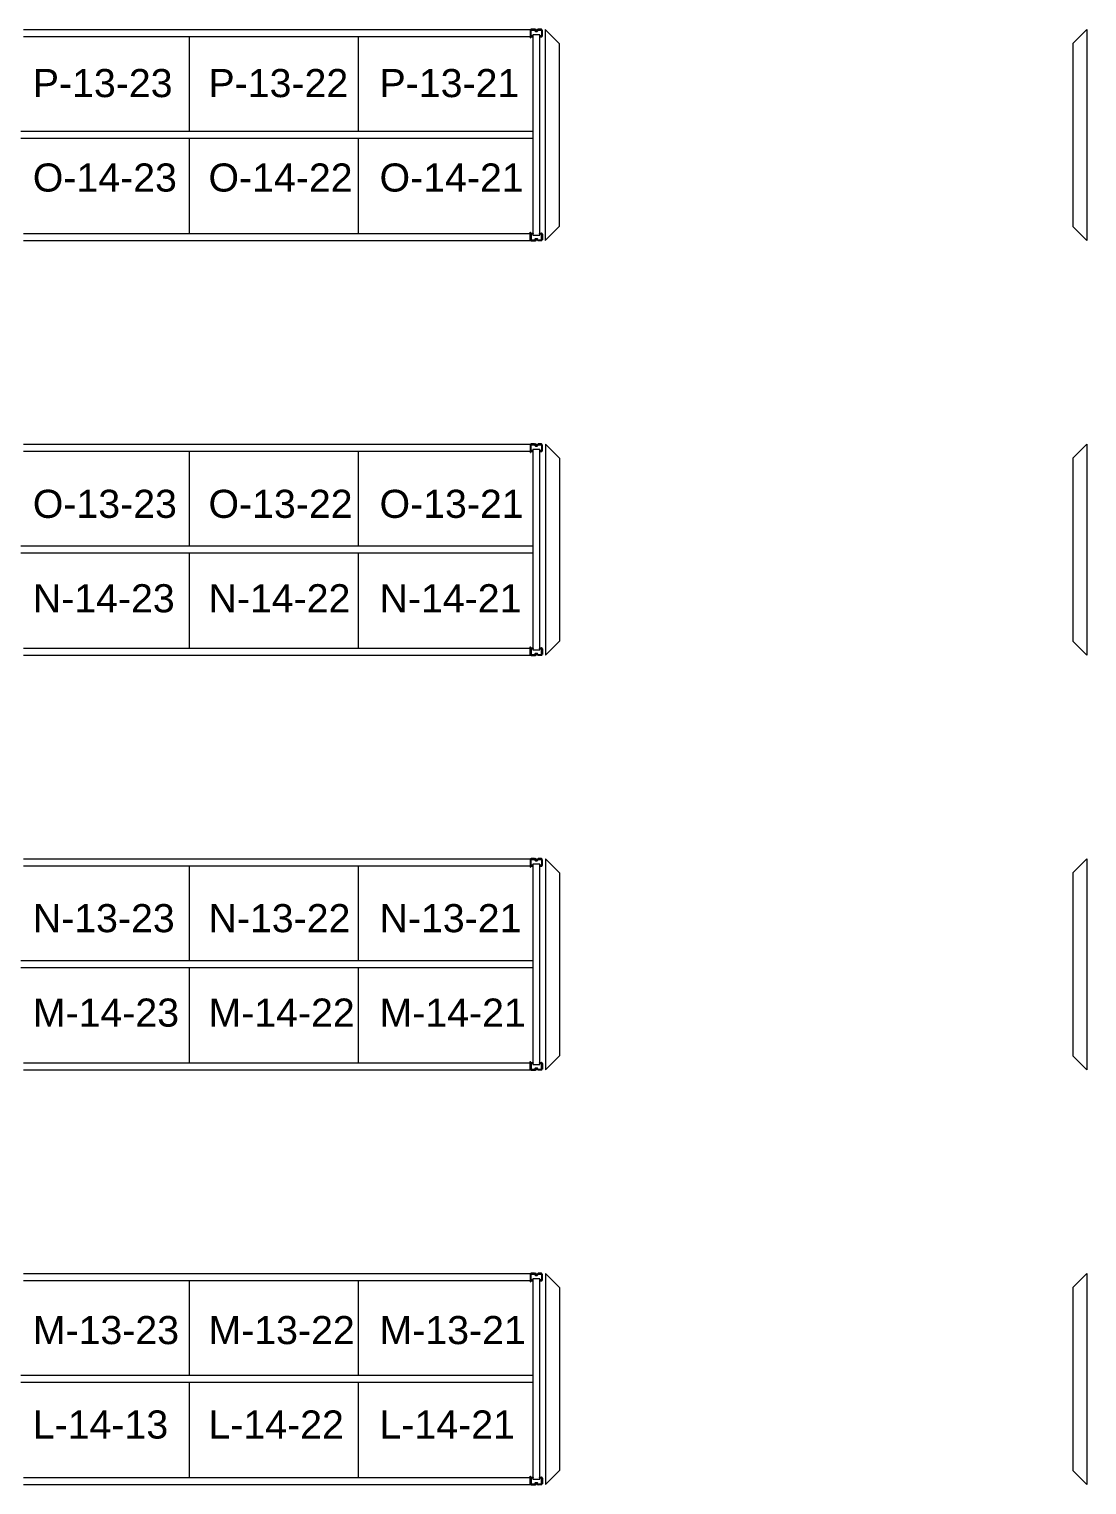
# Model space of a CAD drawing. Header units: inches. Extents: x 2743 to 10591, y -1604 to 5792.
# Drawn here: x 7995.3 to 8296.3, y 4693.9 to 5108.1 of the extents above; entities that cross this region are included whole.
import ezdxf

# ---------------------------------------------------------------- set-up
doc = ezdxf.new("R2010")
doc.units = ezdxf.units.IN
doc.header["$LTSCALE"] = 0.1875
doc.header["$MEASUREMENT"] = 0
for name, color, linetype, lineweight in [('22 Dimension', 7, 'Continuous', 5), ('32 Echelle', 160, 'Continuous', 15), ('33 Poutre', 30, 'Continuous', 15), ('37 Protection', 1, 'Continuous', 15)]:
    doc.layers.add(name, color=color, linetype=linetype, lineweight=lineweight)
doc.styles.add('arial', font='')
doc.styles.get('arial').set_extended_font_data('Arial')

msp = doc.modelspace()

# ---------------------------------------------------------------- hatches: boundary and pattern name
at = {"layer": '32 Echelle'}
for points in [[(8138.64784, 5105.81503), (8138.64784, 5106.00253), (8138.46034, 5106.00253)], [(8140.64784, 5105.81503), (8140.64784, 5106.00253), (8140.83534, 5106.00253)], [(8138.64784, 5050.19003), (8138.64784, 5050.00253), (8138.46034, 5050.00253)], [(8140.64784, 5050.19003), (8140.64784, 5050.00253), (8140.83534, 5050.00253)], [(8138.64784, 4987.81503), (8138.64784, 4988.00253), (8138.46034, 4988.00253)], [(8140.64784, 4987.81503), (8140.64784, 4988.00253), (8140.83534, 4988.00253)], [(8138.64784, 4932.19003), (8138.64784, 4932.00253), (8138.46034, 4932.00253)], [(8140.64784, 4932.19003), (8140.64784, 4932.00253), (8140.83534, 4932.00253)], [(8138.64784, 4869.81503), (8138.64784, 4870.00253), (8138.46034, 4870.00253)], [(8140.64784, 4869.81503), (8140.64784, 4870.00253), (8140.83534, 4870.00253)], [(8138.64784, 4814.19003), (8138.64784, 4814.00253), (8138.46034, 4814.00253)], [(8140.64784, 4814.19003), (8140.64784, 4814.00253), (8140.83534, 4814.00253)], [(8138.64784, 4751.81503), (8138.64784, 4752.00253), (8138.46034, 4752.00253)], [(8140.64784, 4751.81503), (8140.64784, 4752.00253), (8140.83534, 4752.00253)], [(8138.64784, 4696.19003), (8138.64784, 4696.00253), (8138.46034, 4696.00253)], [(8140.64784, 4696.19003), (8140.64784, 4696.00253), (8140.83534, 4696.00253)]]:
    msp.add_hatch(color=256, dxfattribs=at).paths.add_polyline_path(points)

# ---------------------------------------------------------------- linework, layer by layer
at = {"layer": '22 Dimension'}
for p, q in [((8041.02284, 5079.00253), (8041.02284, 5106.00253)), ((8089.02284, 5079.00253), (8089.02284, 5106.00253)), ((8138.64784, 5079.00253), (7993.02284, 5079.00253)), ((8138.64784, 5077.00253), (7993.02284, 5077.00253)), ((8041.02284, 5050.00253), (8041.02284, 5077.00253)), ((8089.02284, 5050.00253), (8089.02284, 5077.00253)), ((8041.02284, 4961.00253), (8041.02284, 4988.00253)), ((8089.02284, 4961.00253), (8089.02284, 4988.00253)), ((8138.64784, 4961.00253), (7993.02284, 4961.00253)), ((8138.64784, 4959.00253), (7993.02284, 4959.00253)), ((8041.02284, 4932.00253), (8041.02284, 4959.00253)), ((8089.02284, 4932.00253), (8089.02284, 4959.00253)), ((8041.02284, 4843.00253), (8041.02284, 4870.00253)), ((8089.02284, 4843.00253), (8089.02284, 4870.00253)), ((8138.64784, 4843.00253), (7993.02284, 4843.00253)), ((8138.64784, 4841.00253), (7993.02284, 4841.00253)), ((8041.02284, 4814.00253), (8041.02284, 4841.00253)), ((8089.02284, 4814.00253), (8089.02284, 4841.00253)), ((8041.02284, 4725.00253), (8041.02284, 4752.00253)), ((8089.02284, 4725.00253), (8089.02284, 4752.00253)), ((8138.64784, 4725.00253), (7993.02284, 4725.00253)), ((8138.64784, 4723.00253), (7993.02284, 4723.00253)), ((8041.02284, 4696.00253), (8041.02284, 4723.00253)), ((8089.02284, 4696.00253), (8089.02284, 4723.00253))]:
    msp.add_line(p, q, dxfattribs=at)
at = {"layer": '32 Echelle', "linetype": 'Continuous', "lineweight": 25}
for p, q in [((8138.02288, 5107.81878), (8138.02288, 5106.18628)), ((8138.11288, 5106.18628), (8138.11288, 5107.81878)), ((8139.13547, 5108.00253), (8138.20663, 5108.00253)), ((8138.20663, 5107.91253), (8139.13547, 5107.91253)), ((8139.22512, 5107.84619), (8139.26903, 5107.70256)), ((8139.3551, 5107.72887), (8139.31119, 5107.8725)), ((8139.85092, 5107.66253), (8139.44475, 5107.66253)), ((8139.44475, 5107.57253), (8139.85092, 5107.57253)), ((8139.98449, 5107.8725), (8139.94057, 5107.72887)), ((8140.02664, 5107.70256), (8140.07055, 5107.84619)), ((8141.08904, 5108.00253), (8140.16021, 5108.00253)), ((8140.16021, 5107.91253), (8141.08904, 5107.91253)), ((8141.18279, 5107.81878), (8141.18279, 5106.18628)), ((8141.27279, 5106.18628), (8141.27279, 5107.81878)), ((8138.62288, 5106.09253), (8138.20663, 5106.09253)), ((8138.20663, 5106.00253), (8138.62288, 5106.00253)), ((8138.62288, 5106.00253), (8138.62288, 5106.09253)), ((8141.08904, 5106.09253), (8140.67279, 5106.09253)), ((8140.67279, 5106.09253), (8140.67279, 5106.00253)), ((8140.67279, 5106.00253), (8141.08904, 5106.00253)), ((8138.02288, 5048.18628), (8138.02288, 5049.81878)), ((8138.11288, 5049.81878), (8138.11288, 5048.18628)), ((8138.20663, 5050.00253), (8138.62288, 5050.00253)), ((8138.62288, 5049.91253), (8138.20663, 5049.91253)), ((8138.62288, 5050.00253), (8138.62288, 5049.91253)), ((8140.67279, 5050.00253), (8141.08904, 5050.00253)), ((8140.67279, 5049.91253), (8140.67279, 5050.00253)), ((8141.08904, 5049.91253), (8140.67279, 5049.91253)), ((8141.18279, 5048.18628), (8141.18279, 5049.81878)), ((8141.27279, 5049.81878), (8141.27279, 5048.18628)), ((8138.20663, 5048.09253), (8139.13547, 5048.09253)), ((8139.13547, 5048.00253), (8138.20663, 5048.00253)), ((8139.22512, 5048.15887), (8139.26903, 5048.3025)), ((8139.3551, 5048.27619), (8139.31119, 5048.13256)), ((8139.44475, 5048.43253), (8139.85092, 5048.43253)), ((8139.85092, 5048.34253), (8139.44475, 5048.34253)), ((8139.98449, 5048.13256), (8139.94057, 5048.27619)), ((8140.02664, 5048.3025), (8140.07055, 5048.15887)), ((8140.16021, 5048.09253), (8141.08904, 5048.09253)), ((8141.08904, 5048.00253), (8140.16021, 5048.00253)), ((8138.02288, 4989.81878), (8138.02288, 4988.18628)), ((8138.11288, 4988.18628), (8138.11288, 4989.81878)), ((8139.13547, 4990.00253), (8138.20663, 4990.00253)), ((8138.20663, 4989.91253), (8139.13547, 4989.91253)), ((8138.62288, 4988.09253), (8138.20663, 4988.09253)), ((8138.20663, 4988.00253), (8138.62288, 4988.00253)), ((8138.62288, 4988.00253), (8138.62288, 4988.09253)), ((8139.22512, 4989.84619), (8139.26903, 4989.70256)), ((8139.3551, 4989.72887), (8139.31119, 4989.8725)), ((8139.85092, 4989.66253), (8139.44475, 4989.66253)), ((8139.44475, 4989.57253), (8139.85092, 4989.57253)), ((8139.98449, 4989.8725), (8139.94057, 4989.72887)), ((8140.02664, 4989.70256), (8140.07055, 4989.84619)), ((8141.08904, 4990.00253), (8140.16021, 4990.00253)), ((8140.16021, 4989.91253), (8141.08904, 4989.91253)), ((8141.08904, 4988.09253), (8140.67279, 4988.09253)), ((8140.67279, 4988.09253), (8140.67279, 4988.00253)), ((8140.67279, 4988.00253), (8141.08904, 4988.00253)), ((8141.18279, 4989.81878), (8141.18279, 4988.18628)), ((8141.27279, 4988.18628), (8141.27279, 4989.81878)), ((8138.02288, 4930.18628), (8138.02288, 4931.81878)), ((8138.11288, 4931.81878), (8138.11288, 4930.18628)), ((8138.20663, 4932.00253), (8138.62288, 4932.00253)), ((8138.62288, 4931.91253), (8138.20663, 4931.91253)), ((8138.20663, 4930.09253), (8139.13547, 4930.09253)), ((8139.13547, 4930.00253), (8138.20663, 4930.00253)), ((8138.62288, 4932.00253), (8138.62288, 4931.91253)), ((8139.22512, 4930.15887), (8139.26903, 4930.3025)), ((8139.3551, 4930.27619), (8139.31119, 4930.13256)), ((8139.44475, 4930.43253), (8139.85092, 4930.43253)), ((8139.85092, 4930.34253), (8139.44475, 4930.34253)), ((8139.98449, 4930.13256), (8139.94057, 4930.27619)), ((8140.02664, 4930.3025), (8140.07055, 4930.15887)), ((8140.16021, 4930.09253), (8141.08904, 4930.09253)), ((8141.08904, 4930.00253), (8140.16021, 4930.00253)), ((8140.67279, 4932.00253), (8141.08904, 4932.00253)), ((8140.67279, 4931.91253), (8140.67279, 4932.00253)), ((8141.08904, 4931.91253), (8140.67279, 4931.91253)), ((8141.18279, 4930.18628), (8141.18279, 4931.81878)), ((8141.27279, 4931.81878), (8141.27279, 4930.18628)), ((8138.02288, 4871.81878), (8138.02288, 4870.18628)), ((8138.11288, 4870.18628), (8138.11288, 4871.81878)), ((8139.13547, 4872.00253), (8138.20663, 4872.00253)), ((8138.20663, 4871.91253), (8139.13547, 4871.91253)), ((8139.22512, 4871.84619), (8139.26903, 4871.70256)), ((8139.3551, 4871.72887), (8139.31119, 4871.8725)), ((8139.85092, 4871.66253), (8139.44475, 4871.66253)), ((8139.44475, 4871.57253), (8139.85092, 4871.57253)), ((8139.98449, 4871.8725), (8139.94057, 4871.72887)), ((8140.02664, 4871.70256), (8140.07055, 4871.84619)), ((8141.08904, 4872.00253), (8140.16021, 4872.00253)), ((8140.16021, 4871.91253), (8141.08904, 4871.91253)), ((8141.18279, 4871.81878), (8141.18279, 4870.18628)), ((8141.27279, 4870.18628), (8141.27279, 4871.81878)), ((8138.62288, 4870.09253), (8138.20663, 4870.09253)), ((8138.20663, 4870.00253), (8138.62288, 4870.00253)), ((8138.62288, 4870.00253), (8138.62288, 4870.09253)), ((8141.08904, 4870.09253), (8140.67279, 4870.09253)), ((8140.67279, 4870.09253), (8140.67279, 4870.00253)), ((8140.67279, 4870.00253), (8141.08904, 4870.00253)), ((8138.02288, 4812.18628), (8138.02288, 4813.81878)), ((8138.11288, 4813.81878), (8138.11288, 4812.18628)), ((8138.20663, 4814.00253), (8138.62288, 4814.00253)), ((8138.62288, 4813.91253), (8138.20663, 4813.91253)), ((8138.62288, 4814.00253), (8138.62288, 4813.91253)), ((8140.67279, 4814.00253), (8141.08904, 4814.00253)), ((8140.67279, 4813.91253), (8140.67279, 4814.00253)), ((8141.08904, 4813.91253), (8140.67279, 4813.91253)), ((8141.18279, 4812.18628), (8141.18279, 4813.81878)), ((8141.27279, 4813.81878), (8141.27279, 4812.18628)), ((8138.20663, 4812.09253), (8139.13547, 4812.09253)), ((8139.13547, 4812.00253), (8138.20663, 4812.00253)), ((8139.22512, 4812.15887), (8139.26903, 4812.3025)), ((8139.3551, 4812.27619), (8139.31119, 4812.13256)), ((8139.44475, 4812.43253), (8139.85092, 4812.43253)), ((8139.85092, 4812.34253), (8139.44475, 4812.34253)), ((8139.98449, 4812.13256), (8139.94057, 4812.27619)), ((8140.02664, 4812.3025), (8140.07055, 4812.15887)), ((8140.16021, 4812.09253), (8141.08904, 4812.09253)), ((8141.08904, 4812.00253), (8140.16021, 4812.00253)), ((8138.02288, 4753.81878), (8138.02288, 4752.18628)), ((8138.11288, 4752.18628), (8138.11288, 4753.81878)), ((8139.13547, 4754.00253), (8138.20663, 4754.00253)), ((8138.20663, 4753.91253), (8139.13547, 4753.91253)), ((8138.62288, 4752.09253), (8138.20663, 4752.09253)), ((8138.20663, 4752.00253), (8138.62288, 4752.00253)), ((8138.62288, 4752.00253), (8138.62288, 4752.09253)), ((8139.22512, 4753.84619), (8139.26903, 4753.70256)), ((8139.3551, 4753.72887), (8139.31119, 4753.8725)), ((8139.85092, 4753.66253), (8139.44475, 4753.66253)), ((8139.44475, 4753.57253), (8139.85092, 4753.57253)), ((8139.98449, 4753.8725), (8139.94057, 4753.72887)), ((8140.02664, 4753.70256), (8140.07055, 4753.84619)), ((8141.08904, 4754.00253), (8140.16021, 4754.00253)), ((8140.16021, 4753.91253), (8141.08904, 4753.91253)), ((8141.08904, 4752.09253), (8140.67279, 4752.09253)), ((8140.67279, 4752.09253), (8140.67279, 4752.00253)), ((8140.67279, 4752.00253), (8141.08904, 4752.00253)), ((8141.18279, 4753.81878), (8141.18279, 4752.18628)), ((8141.27279, 4752.18628), (8141.27279, 4753.81878)), ((8138.02288, 4694.18628), (8138.02288, 4695.81878)), ((8138.11288, 4695.81878), (8138.11288, 4694.18628)), ((8138.20663, 4696.00253), (8138.62288, 4696.00253)), ((8138.62288, 4695.91253), (8138.20663, 4695.91253)), ((8138.20663, 4694.09253), (8139.13547, 4694.09253)), ((8139.13547, 4694.00253), (8138.20663, 4694.00253)), ((8138.62288, 4696.00253), (8138.62288, 4695.91253)), ((8139.22512, 4694.15887), (8139.26903, 4694.3025)), ((8139.3551, 4694.27619), (8139.31119, 4694.13256)), ((8139.44475, 4694.43253), (8139.85092, 4694.43253)), ((8139.85092, 4694.34253), (8139.44475, 4694.34253)), ((8139.98449, 4694.13256), (8139.94057, 4694.27619)), ((8140.02664, 4694.3025), (8140.07055, 4694.15887)), ((8140.16021, 4694.09253), (8141.08904, 4694.09253)), ((8141.08904, 4694.00253), (8140.16021, 4694.00253)), ((8140.67279, 4696.00253), (8141.08904, 4696.00253)), ((8140.67279, 4695.91253), (8140.67279, 4696.00253)), ((8141.08904, 4695.91253), (8140.67279, 4695.91253)), ((8141.18279, 4694.18628), (8141.18279, 4695.81878)), ((8141.27279, 4695.81878), (8141.27279, 4694.18628))]:
    msp.add_line(p, q, dxfattribs=at)
at = {"layer": '32 Echelle'}
for p, q in [((8138.64784, 5106.00253), (8138.46034, 5106.00253)), ((8138.64784, 5105.81503), (8138.46034, 5106.00253)), ((8140.64784, 5106.50253), (8138.64784, 5106.50253)), ((8138.64784, 5106.50253), (8138.64784, 5049.50253)), ((8138.64784, 5105.81503), (8138.64784, 5106.00253)), ((8140.64784, 5049.50253), (8140.64784, 5106.50253)), ((8140.64784, 5106.00253), (8140.83534, 5106.00253)), ((8140.64784, 5105.81503), (8140.64784, 5106.00253)), ((8140.64784, 5105.81503), (8140.83534, 5106.00253)), ((8138.64784, 5050.19003), (8138.46034, 5050.00253)), ((8138.64784, 5050.00253), (8138.46034, 5050.00253)), ((8138.64784, 5050.19003), (8138.64784, 5050.00253)), ((8140.64784, 5050.19003), (8140.64784, 5050.00253)), ((8140.64784, 5050.19003), (8140.83534, 5050.00253)), ((8140.64784, 5050.00253), (8140.83534, 5050.00253)), ((8138.64784, 5049.50253), (8140.64784, 5049.50253)), ((8138.64784, 4988.00253), (8138.46034, 4988.00253)), ((8138.64784, 4987.81503), (8138.46034, 4988.00253)), ((8140.64784, 4988.50253), (8138.64784, 4988.50253)), ((8138.64784, 4988.50253), (8138.64784, 4931.50253)), ((8138.64784, 4987.81503), (8138.64784, 4988.00253)), ((8140.64784, 4931.50253), (8140.64784, 4988.50253)), ((8140.64784, 4988.00253), (8140.83534, 4988.00253)), ((8140.64784, 4987.81503), (8140.64784, 4988.00253)), ((8140.64784, 4987.81503), (8140.83534, 4988.00253)), ((8138.64784, 4932.19003), (8138.46034, 4932.00253)), ((8138.64784, 4932.00253), (8138.46034, 4932.00253)), ((8138.64784, 4932.19003), (8138.64784, 4932.00253)), ((8138.64784, 4931.50253), (8140.64784, 4931.50253)), ((8140.64784, 4932.19003), (8140.64784, 4932.00253)), ((8140.64784, 4932.19003), (8140.83534, 4932.00253)), ((8140.64784, 4932.00253), (8140.83534, 4932.00253)), ((8138.64784, 4870.00253), (8138.46034, 4870.00253)), ((8138.64784, 4869.81503), (8138.46034, 4870.00253)), ((8140.64784, 4870.50253), (8138.64784, 4870.50253)), ((8138.64784, 4870.50253), (8138.64784, 4813.50253)), ((8138.64784, 4869.81503), (8138.64784, 4870.00253)), ((8140.64784, 4813.50253), (8140.64784, 4870.50253)), ((8140.64784, 4870.00253), (8140.83534, 4870.00253)), ((8140.64784, 4869.81503), (8140.64784, 4870.00253)), ((8140.64784, 4869.81503), (8140.83534, 4870.00253)), ((8138.64784, 4814.19003), (8138.46034, 4814.00253)), ((8138.64784, 4814.00253), (8138.46034, 4814.00253)), ((8138.64784, 4814.19003), (8138.64784, 4814.00253)), ((8138.64784, 4813.50253), (8140.64784, 4813.50253)), ((8140.64784, 4814.19003), (8140.64784, 4814.00253)), ((8140.64784, 4814.19003), (8140.83534, 4814.00253)), ((8140.64784, 4814.00253), (8140.83534, 4814.00253)), ((8138.64784, 4752.00253), (8138.46034, 4752.00253)), ((8138.64784, 4751.81503), (8138.46034, 4752.00253)), ((8140.64784, 4752.50253), (8138.64784, 4752.50253)), ((8138.64784, 4752.50253), (8138.64784, 4695.50253)), ((8138.64784, 4751.81503), (8138.64784, 4752.00253)), ((8140.64784, 4695.50253), (8140.64784, 4752.50253)), ((8140.64784, 4752.00253), (8140.83534, 4752.00253)), ((8140.64784, 4751.81503), (8140.64784, 4752.00253)), ((8140.64784, 4751.81503), (8140.83534, 4752.00253)), ((8138.64784, 4696.19003), (8138.46034, 4696.00253)), ((8138.64784, 4696.00253), (8138.46034, 4696.00253)), ((8138.64784, 4696.19003), (8138.64784, 4696.00253)), ((8138.64784, 4695.50253), (8140.64784, 4695.50253)), ((8140.64784, 4696.19003), (8140.64784, 4696.00253)), ((8140.64784, 4696.19003), (8140.83534, 4696.00253)), ((8140.64784, 4696.00253), (8140.83534, 4696.00253))]:
    msp.add_line(p, q, dxfattribs=at)
at = {"layer": '32 Echelle', "linetype": 'Continuous', "lineweight": 25}
for centre, radius, start, end in [((8138.20663, 5107.81878), 0.18375, 90, 180), ((8138.20663, 5107.81878), 0.09375, 90, 180), ((8139.13547, 5107.81878), 0.18375, 17, 90), ((8139.13547, 5107.81878), 0.09375, 17, 90), ((8139.44475, 5107.75628), 0.18375, 197, 270), ((8139.44475, 5107.75628), 0.09375, 197, 270), ((8139.85092, 5107.75628), 0.09375, 270, 343), ((8139.85092, 5107.75628), 0.18375, 270, 343), ((8140.16021, 5107.81878), 0.18375, 90, 163), ((8140.16021, 5107.81878), 0.09375, 90, 163), ((8141.08904, 5107.81878), 0.18375, 0, 90), ((8141.08904, 5107.81878), 0.09375, 0, 90), ((8138.20663, 5106.18628), 0.18375, 180, 270), ((8138.20663, 5106.18628), 0.09375, 180, 270), ((8141.08904, 5106.18628), 0.09375, 270, 0), ((8141.08904, 5106.18628), 0.18375, 270, 0), ((8138.20663, 5049.81878), 0.18375, 90, 180), ((8138.20663, 5049.81878), 0.09375, 90, 180), ((8141.08904, 5049.81878), 0.18375, 0, 90), ((8141.08904, 5049.81878), 0.09375, 0, 90), ((8138.20663, 5048.18628), 0.18375, 180, 270), ((8138.20663, 5048.18628), 0.09375, 180, 270), ((8139.13547, 5048.18628), 0.09375, 270, 343), ((8139.13547, 5048.18628), 0.18375, 270, 343), ((8139.44475, 5048.24878), 0.18375, 90, 163), ((8139.44475, 5048.24878), 0.09375, 90, 163), ((8139.85092, 5048.24878), 0.18375, 17, 90), ((8139.85092, 5048.24878), 0.09375, 17, 90), ((8140.16021, 5048.18628), 0.18375, 197, 270), ((8140.16021, 5048.18628), 0.09375, 197, 270), ((8141.08904, 5048.18628), 0.09375, 270, 0), ((8141.08904, 5048.18628), 0.18375, 270, 0), ((8138.20663, 4989.81878), 0.18375, 90, 180), ((8138.20663, 4988.18628), 0.18375, 180, 270), ((8138.20663, 4989.81878), 0.09375, 90, 180), ((8138.20663, 4988.18628), 0.09375, 180, 270), ((8139.13547, 4989.81878), 0.18375, 17, 90), ((8139.13547, 4989.81878), 0.09375, 17, 90), ((8139.44475, 4989.75628), 0.18375, 197, 270), ((8139.44475, 4989.75628), 0.09375, 197, 270), ((8139.85092, 4989.75628), 0.09375, 270, 343), ((8139.85092, 4989.75628), 0.18375, 270, 343), ((8140.16021, 4989.81878), 0.18375, 90, 163), ((8140.16021, 4989.81878), 0.09375, 90, 163), ((8141.08904, 4989.81878), 0.18375, 0, 90), ((8141.08904, 4989.81878), 0.09375, 0, 90), ((8141.08904, 4988.18628), 0.09375, 270, 0), ((8141.08904, 4988.18628), 0.18375, 270, 0), ((8138.20663, 4931.81878), 0.18375, 90, 180), ((8138.20663, 4930.18628), 0.18375, 180, 270), ((8138.20663, 4931.81878), 0.09375, 90, 180), ((8138.20663, 4930.18628), 0.09375, 180, 270), ((8139.13547, 4930.18628), 0.09375, 270, 343), ((8139.13547, 4930.18628), 0.18375, 270, 343), ((8139.44475, 4930.24878), 0.18375, 90, 163), ((8139.44475, 4930.24878), 0.09375, 90, 163), ((8139.85092, 4930.24878), 0.18375, 17, 90), ((8139.85092, 4930.24878), 0.09375, 17, 90), ((8140.16021, 4930.18628), 0.18375, 197, 270), ((8140.16021, 4930.18628), 0.09375, 197, 270), ((8141.08904, 4931.81878), 0.18375, 0, 90), ((8141.08904, 4931.81878), 0.09375, 0, 90), ((8141.08904, 4930.18628), 0.09375, 270, 0), ((8141.08904, 4930.18628), 0.18375, 270, 0), ((8138.20663, 4871.81878), 0.18375, 90, 180), ((8138.20663, 4871.81878), 0.09375, 90, 180), ((8139.13547, 4871.81878), 0.18375, 17, 90), ((8139.13547, 4871.81878), 0.09375, 17, 90), ((8139.44475, 4871.75628), 0.18375, 197, 270), ((8139.44475, 4871.75628), 0.09375, 197, 270), ((8139.85092, 4871.75628), 0.09375, 270, 343), ((8139.85092, 4871.75628), 0.18375, 270, 343), ((8140.16021, 4871.81878), 0.18375, 90, 163), ((8140.16021, 4871.81878), 0.09375, 90, 163), ((8141.08904, 4871.81878), 0.18375, 0, 90), ((8141.08904, 4871.81878), 0.09375, 0, 90), ((8138.20663, 4870.18628), 0.18375, 180, 270), ((8138.20663, 4870.18628), 0.09375, 180, 270), ((8141.08904, 4870.18628), 0.09375, 270, 0), ((8141.08904, 4870.18628), 0.18375, 270, 0), ((8138.20663, 4813.81878), 0.18375, 90, 180), ((8138.20663, 4813.81878), 0.09375, 90, 180), ((8141.08904, 4813.81878), 0.18375, 0, 90), ((8141.08904, 4813.81878), 0.09375, 0, 90), ((8138.20663, 4812.18628), 0.18375, 180, 270), ((8138.20663, 4812.18628), 0.09375, 180, 270), ((8139.13547, 4812.18628), 0.09375, 270, 343), ((8139.13547, 4812.18628), 0.18375, 270, 343), ((8139.44475, 4812.24878), 0.18375, 90, 163), ((8139.44475, 4812.24878), 0.09375, 90, 163), ((8139.85092, 4812.24878), 0.18375, 17, 90), ((8139.85092, 4812.24878), 0.09375, 17, 90), ((8140.16021, 4812.18628), 0.18375, 197, 270), ((8140.16021, 4812.18628), 0.09375, 197, 270), ((8141.08904, 4812.18628), 0.09375, 270, 0), ((8141.08904, 4812.18628), 0.18375, 270, 0), ((8138.20663, 4753.81878), 0.18375, 90, 180), ((8138.20663, 4752.18628), 0.18375, 180, 270), ((8138.20663, 4753.81878), 0.09375, 90, 180), ((8138.20663, 4752.18628), 0.09375, 180, 270), ((8139.13547, 4753.81878), 0.18375, 17, 90), ((8139.13547, 4753.81878), 0.09375, 17, 90), ((8139.44475, 4753.75628), 0.18375, 197, 270), ((8139.44475, 4753.75628), 0.09375, 197, 270), ((8139.85092, 4753.75628), 0.09375, 270, 343), ((8139.85092, 4753.75628), 0.18375, 270, 343), ((8140.16021, 4753.81878), 0.18375, 90, 163), ((8140.16021, 4753.81878), 0.09375, 90, 163), ((8141.08904, 4753.81878), 0.18375, 0, 90), ((8141.08904, 4753.81878), 0.09375, 0, 90), ((8141.08904, 4752.18628), 0.09375, 270, 0), ((8141.08904, 4752.18628), 0.18375, 270, 0), ((8138.20663, 4695.81878), 0.18375, 90, 180), ((8138.20663, 4694.18628), 0.18375, 180, 270), ((8138.20663, 4695.81878), 0.09375, 90, 180), ((8138.20663, 4694.18628), 0.09375, 180, 270), ((8139.13547, 4694.18628), 0.09375, 270, 343), ((8139.13547, 4694.18628), 0.18375, 270, 343), ((8139.44475, 4694.24878), 0.18375, 90, 163), ((8139.44475, 4694.24878), 0.09375, 90, 163), ((8139.85092, 4694.24878), 0.18375, 17, 90), ((8139.85092, 4694.24878), 0.09375, 17, 90), ((8140.16021, 4694.18628), 0.18375, 197, 270), ((8140.16021, 4694.18628), 0.09375, 197, 270), ((8141.08904, 4695.81878), 0.18375, 0, 90), ((8141.08904, 4695.81878), 0.09375, 0, 90), ((8141.08904, 4694.18628), 0.09375, 270, 0), ((8141.08904, 4694.18628), 0.18375, 270, 0)]:
    msp.add_arc(centre, radius, start, end, dxfattribs=at)
at = {"layer": '33 Poutre'}
for p, q in [((7993.77284, 5108.00253), (8137.89784, 5108.00253)), ((8137.89784, 5108.00253), (8137.89784, 5106.00253)), ((8137.89784, 5107.87753), (8137.89784, 5105.62153)), ((8138.01684, 5107.87753), (8138.01684, 5105.62153)), ((8138.14184, 5108.12153), (8139.40384, 5108.12153)), ((8139.40384, 5108.00253), (8138.14184, 5108.00253)), ((8139.52884, 5107.66253), (8139.52884, 5107.87753)), ((8139.52884, 5107.66253), (8139.64784, 5107.66253)), ((8139.64784, 5107.66253), (8139.64784, 5107.87753)), ((7993.77284, 5106.00253), (8137.89784, 5106.00253)), ((8137.89784, 5105.62153), (8138.01684, 5105.62153)), ((7993.77284, 5050.00253), (8137.89784, 5050.00253)), ((8137.89784, 5048.12753), (8137.89784, 5050.38353)), ((8137.89784, 5050.38353), (8138.01684, 5050.38353)), ((8137.89784, 5048.00253), (8137.89784, 5050.00253)), ((8138.01684, 5048.12753), (8138.01684, 5050.38353)), ((7993.77284, 5048.00253), (8137.89784, 5048.00253)), ((8139.40384, 5048.00253), (8138.14184, 5048.00253)), ((8138.14184, 5047.88353), (8139.40384, 5047.88353)), ((8139.52884, 5048.34253), (8139.52884, 5048.12753)), ((8139.52884, 5048.34253), (8139.64784, 5048.34253)), ((8139.64784, 5048.34253), (8139.64784, 5048.12753)), ((7993.77284, 4990.00253), (8137.89784, 4990.00253)), ((7993.77284, 4988.00253), (8137.89784, 4988.00253)), ((8137.89784, 4990.00253), (8137.89784, 4988.00253)), ((8137.89784, 4989.87753), (8137.89784, 4987.62153)), ((8137.89784, 4987.62153), (8138.01684, 4987.62153)), ((8138.01684, 4989.87753), (8138.01684, 4987.62153)), ((8138.14184, 4990.12153), (8139.40384, 4990.12153)), ((8139.40384, 4990.00253), (8138.14184, 4990.00253)), ((8139.52884, 4989.66253), (8139.52884, 4989.87753)), ((8139.52884, 4989.66253), (8139.64784, 4989.66253)), ((8139.64784, 4989.66253), (8139.64784, 4989.87753)), ((7993.77284, 4932.00253), (8137.89784, 4932.00253)), ((7993.77284, 4930.00253), (8137.89784, 4930.00253)), ((8137.89784, 4930.12753), (8137.89784, 4932.38353)), ((8137.89784, 4932.38353), (8138.01684, 4932.38353)), ((8137.89784, 4930.00253), (8137.89784, 4932.00253)), ((8138.01684, 4930.12753), (8138.01684, 4932.38353)), ((8139.40384, 4930.00253), (8138.14184, 4930.00253)), ((8138.14184, 4929.88353), (8139.40384, 4929.88353)), ((8139.52884, 4930.34253), (8139.52884, 4930.12753)), ((8139.52884, 4930.34253), (8139.64784, 4930.34253)), ((8139.64784, 4930.34253), (8139.64784, 4930.12753)), ((7993.77284, 4872.00253), (8137.89784, 4872.00253)), ((8137.89784, 4872.00253), (8137.89784, 4870.00253)), ((8137.89784, 4871.87753), (8137.89784, 4869.62153)), ((8138.01684, 4871.87753), (8138.01684, 4869.62153)), ((8138.14184, 4872.12153), (8139.40384, 4872.12153)), ((8139.40384, 4872.00253), (8138.14184, 4872.00253)), ((8139.52884, 4871.66253), (8139.52884, 4871.87753)), ((8139.52884, 4871.66253), (8139.64784, 4871.66253)), ((8139.64784, 4871.66253), (8139.64784, 4871.87753)), ((7993.77284, 4870.00253), (8137.89784, 4870.00253)), ((8137.89784, 4869.62153), (8138.01684, 4869.62153)), ((7993.77284, 4814.00253), (8137.89784, 4814.00253)), ((8137.89784, 4812.12753), (8137.89784, 4814.38353)), ((8137.89784, 4814.38353), (8138.01684, 4814.38353)), ((8137.89784, 4812.00253), (8137.89784, 4814.00253)), ((8138.01684, 4812.12753), (8138.01684, 4814.38353)), ((7993.77284, 4812.00253), (8137.89784, 4812.00253)), ((8139.40384, 4812.00253), (8138.14184, 4812.00253)), ((8138.14184, 4811.88353), (8139.40384, 4811.88353)), ((8139.52884, 4812.34253), (8139.52884, 4812.12753)), ((8139.52884, 4812.34253), (8139.64784, 4812.34253)), ((8139.64784, 4812.34253), (8139.64784, 4812.12753)), ((7993.77284, 4754.00253), (8137.89784, 4754.00253)), ((7993.77284, 4752.00253), (8137.89784, 4752.00253)), ((8137.89784, 4754.00253), (8137.89784, 4752.00253)), ((8137.89784, 4753.87753), (8137.89784, 4751.62153)), ((8137.89784, 4751.62153), (8138.01684, 4751.62153)), ((8138.01684, 4753.87753), (8138.01684, 4751.62153)), ((8138.14184, 4754.12153), (8139.40384, 4754.12153)), ((8139.40384, 4754.00253), (8138.14184, 4754.00253)), ((8139.52884, 4753.66253), (8139.52884, 4753.87753)), ((8139.52884, 4753.66253), (8139.64784, 4753.66253)), ((8139.64784, 4753.66253), (8139.64784, 4753.87753)), ((7993.77284, 4696.00253), (8137.89784, 4696.00253)), ((7993.77284, 4694.00253), (8137.89784, 4694.00253)), ((8137.89784, 4694.12753), (8137.89784, 4696.38353)), ((8137.89784, 4696.38353), (8138.01684, 4696.38353)), ((8137.89784, 4694.00253), (8137.89784, 4696.00253)), ((8138.01684, 4694.12753), (8138.01684, 4696.38353)), ((8139.40384, 4694.00253), (8138.14184, 4694.00253)), ((8138.14184, 4693.88353), (8139.40384, 4693.88353)), ((8139.52884, 4694.34253), (8139.52884, 4694.12753)), ((8139.52884, 4694.34253), (8139.64784, 4694.34253)), ((8139.64784, 4694.34253), (8139.64784, 4694.12753))]:
    msp.add_line(p, q, dxfattribs=at)
for centre, radius, start, end in [((8138.14184, 5107.87753), 0.244, 90, 180), ((8138.14184, 5107.87753), 0.125, 90, 180), ((8139.40384, 5107.87753), 0.244, 0, 90), ((8139.40384, 5107.87753), 0.125, 0, 90), ((8138.14184, 5048.12753), 0.244, 180, 270), ((8138.14184, 5048.12753), 0.125, 180, 270), ((8139.40384, 5048.12753), 0.125, 270, 0), ((8139.40384, 5048.12753), 0.244, 270, 0), ((8138.14184, 4989.87753), 0.244, 90, 180), ((8138.14184, 4989.87753), 0.125, 90, 180), ((8139.40384, 4989.87753), 0.244, 0, 90), ((8139.40384, 4989.87753), 0.125, 0, 90), ((8138.14184, 4930.12753), 0.244, 180, 270), ((8138.14184, 4930.12753), 0.125, 180, 270), ((8139.40384, 4930.12753), 0.125, 270, 0), ((8139.40384, 4930.12753), 0.244, 270, 0), ((8138.14184, 4871.87753), 0.244, 90, 180), ((8138.14184, 4871.87753), 0.125, 90, 180), ((8139.40384, 4871.87753), 0.244, 0, 90), ((8139.40384, 4871.87753), 0.125, 0, 90), ((8138.14184, 4812.12753), 0.244, 180, 270), ((8138.14184, 4812.12753), 0.125, 180, 270), ((8139.40384, 4812.12753), 0.125, 270, 0), ((8139.40384, 4812.12753), 0.244, 270, 0), ((8138.14184, 4753.87753), 0.244, 90, 180), ((8138.14184, 4753.87753), 0.125, 90, 180), ((8139.40384, 4753.87753), 0.244, 0, 90), ((8139.40384, 4753.87753), 0.125, 0, 90), ((8138.14184, 4694.12753), 0.244, 180, 270), ((8138.14184, 4694.12753), 0.125, 180, 270), ((8139.40384, 4694.12753), 0.125, 270, 0), ((8139.40384, 4694.12753), 0.244, 270, 0)]:
    msp.add_arc(centre, radius, start, end, dxfattribs=at)
at = {"layer": '37 Protection'}
for p, q in [((8142.18279, 5108.00253), (8142.18279, 5048.00253)), ((8142.18279, 5108.00253), (8146.18279, 5104.00253)), ((8296.27279, 5108.00253), (8292.27279, 5104.00253)), ((8296.27279, 5108.00253), (8296.27279, 5048.00253)), ((8146.18279, 5104.00253), (8146.18279, 5052.00253)), ((8292.27279, 5104.00253), (8292.27279, 5052.00253)), ((8142.18279, 5048.00253), (8146.18279, 5052.00253)), ((8296.27279, 5048.00253), (8292.27279, 5052.00253)), ((8142.27279, 4990.00253), (8142.27279, 4930.00253)), ((8142.27279, 4990.00253), (8146.27279, 4986.00253)), ((8296.27279, 4990.00253), (8292.27279, 4986.00253)), ((8296.27279, 4990.00253), (8296.27279, 4930.00253)), ((8146.27279, 4986.00253), (8146.27279, 4934.00253)), ((8292.27279, 4986.00253), (8292.27279, 4934.00253)), ((8142.27279, 4930.00253), (8146.27279, 4934.00253)), ((8296.27279, 4930.00253), (8292.27279, 4934.00253)), ((8142.27279, 4872.00253), (8142.27279, 4812.00253)), ((8142.27279, 4872.00253), (8146.27279, 4868.00253)), ((8296.27279, 4872.00253), (8292.27279, 4868.00253)), ((8296.27279, 4872.00253), (8296.27279, 4812.00253)), ((8146.27279, 4868.00253), (8146.27279, 4816.00253)), ((8292.27279, 4868.00253), (8292.27279, 4816.00253)), ((8142.27279, 4812.00253), (8146.27279, 4816.00253)), ((8296.27279, 4812.00253), (8292.27279, 4816.00253)), ((8142.27279, 4754.00253), (8142.27279, 4694.00253)), ((8142.27279, 4754.00253), (8146.27279, 4750.00253)), ((8296.27279, 4754.00253), (8292.27279, 4750.00253)), ((8296.27279, 4754.00253), (8296.27279, 4694.00253)), ((8146.27279, 4750.00253), (8146.27279, 4698.00253)), ((8292.27279, 4750.00253), (8292.27279, 4698.00253)), ((8142.27279, 4694.00253), (8146.27279, 4698.00253)), ((8296.27279, 4694.00253), (8292.27279, 4698.00253))]:
    msp.add_line(p, q, dxfattribs=at)

# ---------------------------------------------------------------- texts
at = {"layer": '22 Dimension', "char_height": 8, "attachment_point": 1, "style": 'arial'}
for s, insert in [('{\\fArial Unicode MS|b0|i0|c0|p2;\\C8;P-13-23}', (7996.39617, 5096.7657)), ('{\\fArial Unicode MS|b0|i0|c0|p2;\\C8;P-13-22}', (8046.37638, 5096.7657)), ('{\\fArial Unicode MS|b0|i0|c0|p2;\\C8;P-13-21}', (8095.04133, 5096.7657)), ('{\\fArial Unicode MS|b0|i0|c0|p2;\\C8;O-14-23}', (7996.39617, 5069.89316)), ('{\\fArial Unicode MS|b0|i0|c0|p2;\\C8;O-14-22}', (8046.37638, 5069.89316)), ('{\\fArial Unicode MS|b0|i0|c0|p2;\\C8;O-14-21}', (8095.04133, 5069.89316)), ('{\\fArial Unicode MS|b0|i0|c0|p2;\\C8;O-13-23}', (7996.39617, 4977.04455)), ('{\\fArial Unicode MS|b0|i0|c0|p2;\\C8;O-13-22}', (8046.37638, 4977.04455)), ('{\\fArial Unicode MS|b0|i0|c0|p2;\\C8;O-13-21}', (8095.04133, 4977.04455)), ('{\\fArial Unicode MS|b0|i0|c0|p2;\\C8;N-14-23}', (7996.39617, 4950.17201)), ('{\\fArial Unicode MS|b0|i0|c0|p2;\\C8;N-14-22}', (8046.37638, 4950.17201)), ('{\\fArial Unicode MS|b0|i0|c0|p2;\\C8;N-14-21}', (8095.04133, 4950.17201)), ('{\\fArial Unicode MS|b0|i0|c0|p2;\\C8;N-13-23}', (7996.39617, 4859.14533)), ('{\\fArial Unicode MS|b0|i0|c0|p2;\\C8;N-13-22}', (8046.37638, 4859.14533)), ('{\\fArial Unicode MS|b0|i0|c0|p2;\\C8;N-13-21}', (8095.04133, 4859.14533)), ('{\\fArial Unicode MS|b0|i0|c0|p2;\\C8;M-14-23}', (7996.39617, 4832.27279)), ('{\\fArial Unicode MS|b0|i0|c0|p2;\\C8;M-14-22}', (8046.37638, 4832.27279)), ('{\\fArial Unicode MS|b0|i0|c0|p2;\\C8;M-14-21}', (8095.04133, 4832.27279)), ('{\\fArial Unicode MS|b0|i0|c0|p2;\\C8;M-13-23}', (7996.39617, 4741.9363)), ('{\\fArial Unicode MS|b0|i0|c0|p2;\\C8;M-13-22}', (8046.37638, 4741.9363)), ('{\\fArial Unicode MS|b0|i0|c0|p2;\\C8;M-13-21}', (8095.04133, 4741.9363)), ('{\\fArial Unicode MS|b0|i0|c0|p2;\\C8;L-14-13}', (7996.39617, 4715.06376)), ('{\\fArial Unicode MS|b0|i0|c0|p2;\\C8;L-14-22}', (8046.37638, 4715.06376)), ('{\\fArial Unicode MS|b0|i0|c0|p2;\\C8;L-14-21}', (8095.04133, 4715.06376))]:
    msp.add_mtext_dynamic_manual_height_columns(s, width=68.8901007, gutter_width=5, heights=[0], dxfattribs=dict(at, insert=insert))

doc.saveas('drawing.dxf')
